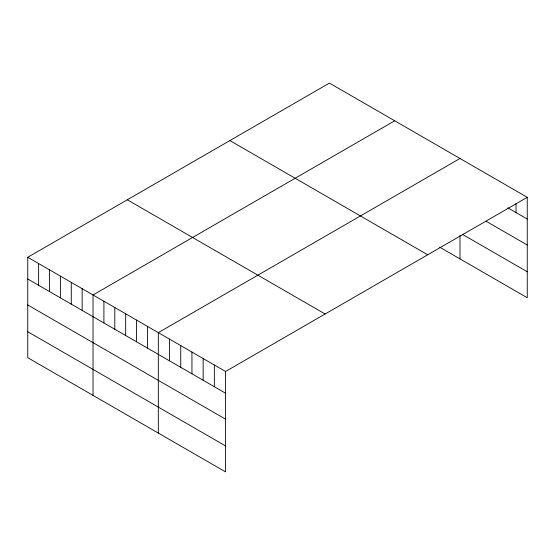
<?xml version="1.0" encoding="UTF-8"?>
<svg xmlns="http://www.w3.org/2000/svg" width="555" height="555" viewBox="0 0 555 555"><rect width="100%" height="100%" fill="white"/><g stroke="black" fill="none" stroke-linecap="round" stroke-linejoin="round"><path stroke-width="0.83" d="M527.25 197.309L225.573 371.482L225.573 471.903L27.75 357.691L27.75 257.27L329.427 83.097L527.25 197.309L527.25 297.73L439.678 247.169M394.709 120.789L93.032 294.962L93.032 395.375M459.991 158.48L158.314 332.653L158.314 433.067M507.818 207.82L527.25 219.038M486.145 221.278L527.25 245.005M462.232 234.224L527.25 271.763M229.874 140.575L427.697 254.787M127.303 199.793L325.126 314.005M27.75 257.27L225.573 371.482M27.75 278.999L225.573 393.211M27.75 304.966L225.573 419.178M27.75 331.724L225.573 445.936M516.039 203.373L516.039 212.572M459.991 235.528L459.991 258.894M214.362 365.01L214.362 386.738M203.151 358.537L203.151 380.265M191.947 352.064L191.947 373.792M180.736 345.599L180.736 367.327M169.525 339.126L169.525 360.854M147.436 326.368L147.436 348.096M136.551 320.089L136.551 341.818M125.673 313.804L125.673 335.532M114.795 307.525L114.795 329.254M103.91 301.24L103.91 322.968M82.154 288.676L82.154 310.405M71.269 282.398L71.269 304.126M60.391 276.119L60.391 297.841M49.513 269.834L49.513 291.562M38.628 263.556L38.628 285.284"/></g></svg>
